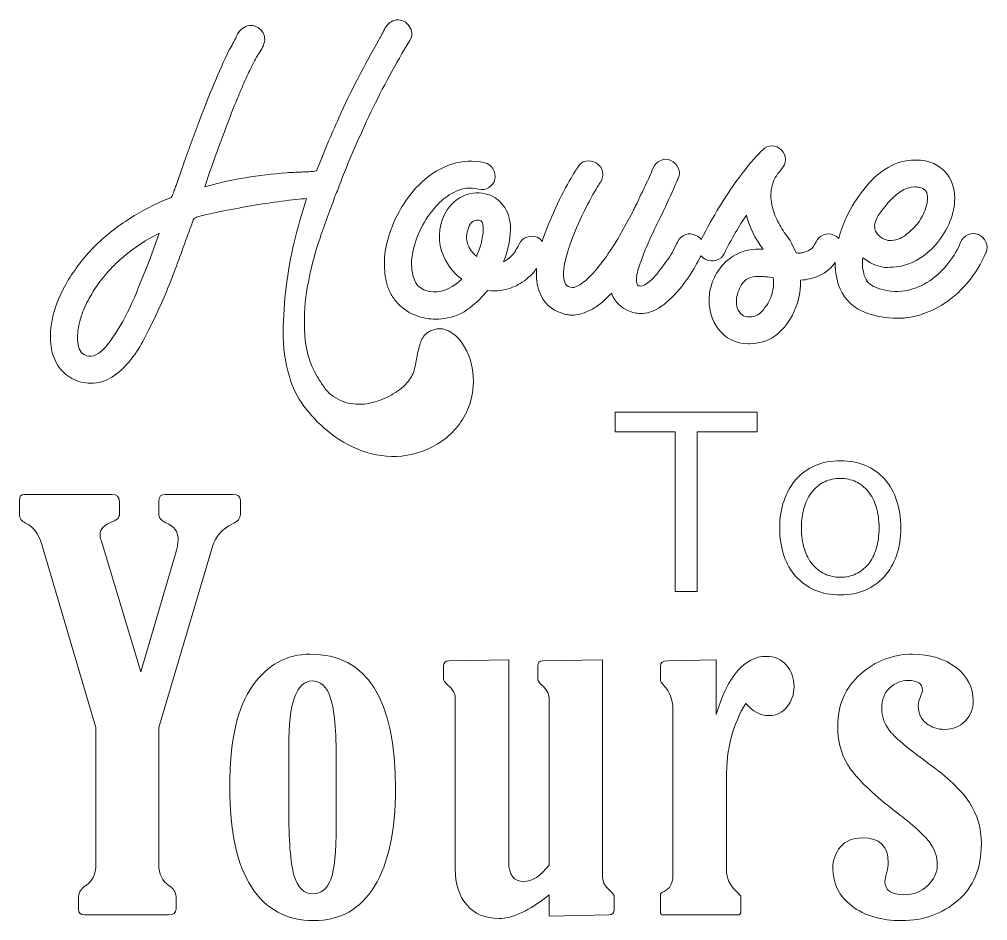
# Model space of a CAD drawing. Header units: inches. Extents: x 1.2 to 13.7, y -15.7 to -1.3.
# Drawn here: x 2.81 to 11.45, y -15.68 to -7.63 of the extents above; entities that cross this region are included whole.
import ezdxf

# ---------------------------------------------------------------- set-up
doc = ezdxf.new("R2010")
doc.units = ezdxf.units.IN
doc.header["$MEASUREMENT"] = 0
doc.layers.add('Layer 1', color=7, linetype='Continuous')

# ---------------------------------------------------------------- blocks, each defined once
blk = doc.blocks.new('block 9')
at = {"layer": 'Layer 1', "lineweight": 0}
for points, knots in [([(6.5812, -11.3939), (6.4716, -11.4697), (6.3518, -11.5144), (6.2218, -11.528), (6.1, -11.5388), (5.9815, -11.5232), (5.8664, -11.4813), (5.7513, -11.4393), (5.6478, -11.379), (5.5558, -11.3005), (5.4772, -11.2356), (5.4081, -11.1625), (5.3486, -11.0812), (5.289, -11), (5.2457, -10.912), (5.2187, -10.8172), (5.1807, -10.6873), (5.1624, -10.5546), (5.1638, -10.4192), (5.1652, -10.2838), (5.174, -10.1512), (5.1902, -10.0212), (5.2065, -9.8832), (5.2302, -9.7491), (5.2613, -9.6192), (5.2924, -9.4892), (5.3297, -9.3593), (5.373, -9.2293), (5.3161, -9.232), (5.2423, -9.2395), (5.1517, -9.2516), (5.0609, -9.2638), (4.9682, -9.278), (4.8735, -9.2943), (4.7787, -9.3105), (4.6873, -9.3275), (4.5993, -9.3451), (4.5113, -9.3627), (4.4416, -9.3796), (4.3902, -9.3958), (4.3766, -9.4013), (4.3685, -9.406), (4.3658, -9.41), (4.3631, -9.4141), (4.359, -9.4229), (4.3536, -9.4364), (4.2994, -9.5881), (4.2446, -9.7383), (4.1891, -9.8872), (4.1336, -10.0362), (4.0707, -10.1824), (4.0003, -10.3258), (3.9732, -10.38), (3.9427, -10.4396), (3.9089, -10.5045), (3.875, -10.5695), (3.8351, -10.6297), (3.7891, -10.6853), (3.743, -10.7407), (3.6916, -10.7868), (3.6348, -10.8234), (3.5779, -10.8599), (3.5143, -10.8782), (3.4439, -10.8782), (3.3843, -10.8782), (3.3288, -10.864), (3.2774, -10.8355), (3.2259, -10.8071), (3.184, -10.7685), (3.1515, -10.7198), (3.119, -10.6656), (3.0987, -10.6081), (3.0906, -10.5472), (3.0824, -10.4863), (3.0824, -10.4246), (3.0906, -10.3624), (3.1122, -10.2324), (3.1562, -10.11), (3.2226, -9.9948), (3.2889, -9.8798), (3.3667, -9.7749), (3.4561, -9.6801), (3.5481, -9.5854), (3.6476, -9.5028), (3.7546, -9.4324), (3.8615, -9.362), (3.9745, -9.2997), (4.0937, -9.2456), (4.1072, -9.2402), (4.1228, -9.2348), (4.1404, -9.2293), (4.158, -9.2239), (4.1695, -9.2145), (4.1749, -9.2009), (4.1803, -9.1846), (4.1857, -9.1691), (4.1912, -9.1542), (4.1966, -9.1393), (4.202, -9.1251), (4.2074, -9.1115), (4.2074, -9.1115), (4.2805, -8.9044), (4.2805, -8.9044), (4.3022, -8.8368), (4.3252, -8.7711), (4.3496, -8.7074), (4.3739, -8.6438), (4.3983, -8.5795), (4.4227, -8.5145), (4.4605, -8.4117), (4.5012, -8.3088), (4.5445, -8.2059), (4.5878, -8.103), (4.6338, -8.0015), (4.6826, -7.9013), (4.7042, -7.8661), (4.7259, -7.8248), (4.7476, -7.7774), (4.7692, -7.7301), (4.8017, -7.6996), (4.845, -7.686), (4.8694, -7.6806), (4.8917, -7.6813), (4.912, -7.6881), (4.9323, -7.6948), (4.9499, -7.7063), (4.9648, -7.7226), (4.9797, -7.7388), (4.9898, -7.7578), (4.9953, -7.7794), (5.0007, -7.8011), (4.9994, -7.8228), (4.9912, -7.8444), (4.9858, -7.8661), (4.9763, -7.8871), (4.9628, -7.9074), (4.9492, -7.9277), (4.937, -7.9473), (4.9263, -7.9663), (4.9127, -7.988), (4.9005, -8.0103), (4.8897, -8.0333), (4.8789, -8.0563), (4.868, -8.0786), (4.8572, -8.1003), (4.8328, -8.1517), (4.8098, -8.2032), (4.7882, -8.2546), (4.7665, -8.3061), (4.7448, -8.3575), (4.7232, -8.4089), (4.6771, -8.5281), (4.6324, -8.6465), (4.5892, -8.7643), (4.5458, -8.8821), (4.5039, -9.0019), (4.4633, -9.1237), (4.5851, -9.0886), (4.7063, -9.0615), (4.8268, -9.0425), (4.9472, -9.0236), (5.0697, -9.0087), (5.1943, -8.9978), (5.2376, -8.9951), (5.2816, -8.9931), (5.3263, -8.9917), (5.371, -8.9904), (5.4163, -8.987), (5.4623, -8.9816), (5.5219, -8.8246), (5.5882, -8.6662), (5.6613, -8.5064), (5.7155, -8.3846), (5.7723, -8.2668), (5.8319, -8.1531), (5.8914, -8.0394), (5.9538, -7.9256), (6.0187, -7.8119), (6.035, -7.7794), (6.0539, -7.7436), (6.0756, -7.7043), (6.0972, -7.6651), (6.1297, -7.6414), (6.1731, -7.6332), (6.2218, -7.6278), (6.2604, -7.6461), (6.2888, -7.6881), (6.3172, -7.7301), (6.3193, -7.7727), (6.2949, -7.816), (6.1676, -8.0245), (6.0519, -8.2377), (5.9477, -8.4556), (5.8434, -8.6736), (5.748, -8.8949), (5.6613, -9.1196), (5.6613, -9.1251), (5.6586, -9.1332), (5.6532, -9.144), (5.6451, -9.1657), (5.637, -9.1853), (5.6289, -9.2029), (5.6207, -9.2205), (5.6139, -9.2402), (5.6085, -9.2618), (5.5571, -9.3918), (5.5104, -9.5231), (5.4684, -9.6557), (5.4264, -9.7884), (5.3946, -9.9238), (5.373, -10.0619), (5.354, -10.1864), (5.3486, -10.315), (5.3568, -10.4477), (5.3649, -10.5803), (5.4014, -10.7035), (5.4664, -10.8172), (5.488, -10.8524), (5.5097, -10.8856), (5.5314, -10.9167), (5.553, -10.9478), (5.5801, -10.9742), (5.6126, -10.9959), (5.6667, -11.0338), (5.7263, -11.0562), (5.7913, -11.063), (5.8563, -11.0697), (5.9199, -11.0636), (5.9822, -11.0447), (6.039, -11.0284), (6.0939, -11.0047), (6.1467, -10.9736), (6.1995, -10.9425), (6.2448, -10.9039), (6.2827, -10.8579), (6.3097, -10.8254), (6.328, -10.7874), (6.3375, -10.7442), (6.347, -10.7008), (6.3558, -10.6575), (6.3639, -10.6142), (6.3721, -10.5709), (6.3828, -10.5316), (6.3964, -10.4964), (6.4099, -10.4612), (6.437, -10.4328), (6.4777, -10.4111), (6.5291, -10.3868), (6.5772, -10.384), (6.6218, -10.403), (6.6665, -10.4219), (6.7051, -10.4503), (6.7376, -10.4883), (6.8052, -10.5749), (6.8452, -10.6724), (6.8574, -10.7807), (6.8696, -10.889), (6.8567, -10.9932), (6.8188, -11.0934), (6.7701, -11.2179), (6.6909, -11.3181), (6.5812, -11.3939)], [0, 0, 0, 0, 1, 1, 1, 2, 2, 2, 3, 3, 3, 4, 4, 4, 5, 5, 5, 6, 6, 6, 7, 7, 7, 8, 8, 8, 9, 9, 9, 10, 10, 10, 11, 11, 11, 12, 12, 12, 13, 13, 13, 14, 14, 14, 15, 15, 15, 16, 16, 16, 17, 17, 17, 18, 18, 18, 19, 19, 19, 20, 20, 20, 21, 21, 21, 22, 22, 22, 23, 23, 23, 24, 24, 24, 25, 25, 25, 26, 26, 26, 27, 27, 27, 28, 28, 28, 29, 29, 29, 30, 30, 30, 31, 31, 31, 32, 32, 32, 33, 33, 33, 34, 34, 34, 35, 35, 35, 36, 36, 36, 37, 37, 37, 38, 38, 38, 39, 39, 39, 40, 40, 40, 41, 41, 41, 42, 42, 42, 43, 43, 43, 44, 44, 44, 45, 45, 45, 46, 46, 46, 47, 47, 47, 48, 48, 48, 49, 49, 49, 50, 50, 50, 51, 51, 51, 52, 52, 52, 53, 53, 53, 54, 54, 54, 55, 55, 55, 56, 56, 56, 57, 57, 57, 58, 58, 58, 59, 59, 59, 60, 60, 60, 61, 61, 61, 62, 62, 62, 63, 63, 63, 64, 64, 64, 65, 65, 65, 66, 66, 66, 67, 67, 67, 68, 68, 68, 69, 69, 69, 70, 70, 70, 71, 71, 71, 72, 72, 72, 73, 73, 73, 74, 74, 74, 75, 75, 75, 76, 76, 76, 77, 77, 77, 78, 78, 78, 79, 79, 79, 80, 80, 80, 81, 81, 81, 82, 82, 82, 83, 83, 83, 84, 84, 84, 85, 85, 85, 86, 86, 86, 87, 87, 87, 87]), ([(4.0571, -9.538), (3.9434, -9.5948), (3.8378, -9.6639), (3.7404, -9.7451), (3.6429, -9.8263), (3.5589, -9.9197), (3.4886, -10.0253), (3.4561, -10.074), (3.427, -10.1248), (3.4013, -10.1776), (3.3755, -10.2304), (3.3559, -10.2866), (3.3424, -10.3462), (3.3369, -10.3651), (3.3328, -10.3874), (3.3302, -10.4132), (3.3275, -10.4389), (3.3268, -10.4653), (3.3282, -10.4924), (3.3295, -10.5194), (3.3342, -10.5452), (3.3424, -10.5695), (3.3505, -10.5939), (3.3653, -10.6115), (3.387, -10.6223), (3.4141, -10.6386), (3.4419, -10.6419), (3.4703, -10.6325), (3.4987, -10.623), (3.5244, -10.6074), (3.5475, -10.5858), (3.5704, -10.5641), (3.5914, -10.5397), (3.6104, -10.5127), (3.6293, -10.4856), (3.6456, -10.4625), (3.6591, -10.4436), (3.7268, -10.3407), (3.7843, -10.2324), (3.8317, -10.1187), (3.8791, -10.005), (3.9258, -9.89), (3.9719, -9.7735), (3.9719, -9.7735), (4.0571, -9.538), (4.0571, -9.538)], [0, 0, 0, 0, 1, 1, 1, 2, 2, 2, 3, 3, 3, 4, 4, 4, 5, 5, 5, 6, 6, 6, 7, 7, 7, 8, 8, 8, 9, 9, 9, 10, 10, 10, 11, 11, 11, 12, 12, 12, 13, 13, 13, 14, 14, 14, 15, 15, 15, 15])]:
    blk.add_open_spline(points, degree=3, knots=knots, dxfattribs=at)
blk = doc.blocks.new('block 10')
at = {"layer": 'Layer 1', "lineweight": 0}
for points, knots in [([(11.4383, -9.6171), (11.4532, -9.6483), (11.4539, -9.6788), (11.4404, -9.7085), (11.397, -9.8087), (11.3409, -9.9001), (11.2718, -9.9827), (11.2028, -10.0653), (11.1249, -10.1323), (11.0383, -10.1837), (10.9381, -10.2433), (10.8338, -10.2798), (10.7256, -10.2933), (10.712, -10.296), (10.6978, -10.2974), (10.6829, -10.2974), (10.668, -10.2974), (10.6538, -10.2974), (10.6403, -10.2974), (10.551, -10.2974), (10.4602, -10.2812), (10.3682, -10.2487), (10.2599, -10.2081), (10.1827, -10.1364), (10.1367, -10.0334), (10.1061, -9.9651), (10.0918, -9.8871), (10.0935, -9.7997), (10.0375, -9.8774), (9.9612, -9.9256), (9.8647, -9.9441), (9.8403, -9.9522), (9.8132, -9.9563), (9.7834, -9.9563), (9.7834, -10.0754), (9.7591, -10.1796), (9.7103, -10.269), (9.667, -10.3502), (9.6155, -10.4125), (9.556, -10.4558), (9.4856, -10.5018), (9.4098, -10.5248), (9.3286, -10.5248), (9.3286, -10.5248), (9.3164, -10.5248), (9.3164, -10.5248), (9.2027, -10.5248), (9.1133, -10.4802), (9.0483, -10.3908), (8.9941, -10.3231), (8.9671, -10.2379), (8.9671, -10.135), (8.9671, -10.0781), (8.9773, -10.0233), (8.9976, -9.9705), (9.0179, -9.9177), (9.0456, -9.871), (9.0808, -9.8304), (9.1187, -9.7844), (9.1661, -9.7478), (9.223, -9.7207), (9.2798, -9.6937), (9.3408, -9.6801), (9.4057, -9.6801), (9.4057, -9.6801), (9.4504, -9.6801), (9.4504, -9.6801), (9.3746, -9.5826), (9.3245, -9.4811), (9.3001, -9.3755), (9.2676, -9.4242), (9.2345, -9.4777), (9.2006, -9.5359), (9.1667, -9.5942), (9.1336, -9.6557), (9.1011, -9.7207), (9.0876, -9.7505), (9.0646, -9.7701), (9.0321, -9.7796), (8.9996, -9.7891), (8.9685, -9.7871), (8.9387, -9.7735), (8.9206, -9.7653), (8.9061, -9.7539), (8.895, -9.7392), (8.8865, -9.7543), (8.8734, -9.7784), (8.8554, -9.8121), (8.8243, -9.8703), (8.783, -9.9333), (8.7316, -10.0009), (8.6991, -10.0416), (8.6672, -10.0775), (8.6361, -10.1086), (8.605, -10.1397), (8.5745, -10.1661), (8.5448, -10.1878), (8.4824, -10.2311), (8.427, -10.2534), (8.3782, -10.2548), (8.3295, -10.2562), (8.2902, -10.2501), (8.2605, -10.2365), (8.1819, -10.2067), (8.1278, -10.1553), (8.098, -10.0822), (8.098, -10.0822), (8.098, -10.074), (8.098, -10.074), (8.098, -10.074), (8.0736, -10.0943), (8.0736, -10.0943), (8.0438, -10.1268), (8.0134, -10.1546), (7.9823, -10.1776), (7.9511, -10.2006), (7.9207, -10.2189), (7.8909, -10.2324), (7.8367, -10.2568), (7.7866, -10.269), (7.7406, -10.269), (7.7271, -10.269), (7.7128, -10.2676), (7.698, -10.2649), (7.6831, -10.2623), (7.6689, -10.2582), (7.6553, -10.2527), (7.5551, -10.223), (7.4874, -10.1593), (7.4523, -10.0619), (7.4289, -10.0029), (7.4202, -9.9328), (7.4263, -9.8516), (7.4041, -9.8837), (7.3803, -9.9105), (7.3549, -9.9319), (7.3034, -9.9752), (7.256, -10.005), (7.2127, -10.0212), (7.145, -10.0483), (7.0706, -10.0578), (6.9893, -10.0497), (6.9676, -10.074), (6.946, -10.0978), (6.9244, -10.1207), (6.9027, -10.1438), (6.8797, -10.1648), (6.8553, -10.1837), (6.7903, -10.2406), (6.7158, -10.2771), (6.632, -10.2933), (6.5995, -10.3015), (6.5642, -10.3055), (6.5264, -10.3055), (6.4722, -10.3055), (6.4167, -10.296), (6.3599, -10.2771), (6.2949, -10.2555), (6.2366, -10.2176), (6.1852, -10.1634), (6.1635, -10.139), (6.1446, -10.1126), (6.1284, -10.0842), (6.1121, -10.0558), (6.0985, -10.024), (6.0877, -9.9888), (6.0742, -9.9319), (6.0674, -9.8696), (6.0674, -9.8019), (6.0674, -9.7343), (6.0783, -9.6625), (6.0999, -9.5867), (6.127, -9.492), (6.1662, -9.4006), (6.2177, -9.3126), (6.2691, -9.2246), (6.33, -9.1481), (6.4005, -9.0831), (6.4844, -9.0046), (6.5744, -8.9505), (6.6705, -8.9206), (6.7666, -8.8909), (6.8635, -8.8868), (6.9609, -8.9085), (6.9934, -8.9139), (7.0184, -8.9315), (7.0361, -8.9613), (7.0536, -8.9911), (7.0597, -9.0222), (7.0543, -9.0547), (7.0462, -9.0872), (7.0279, -9.1122), (6.9995, -9.1298), (6.9711, -9.1474), (6.9406, -9.1521), (6.9081, -9.144), (6.835, -9.1278), (6.7686, -9.1339), (6.7091, -9.1623), (6.6495, -9.1907), (6.6008, -9.2239), (6.5629, -9.2618), (6.5115, -9.3105), (6.4654, -9.3694), (6.4248, -9.4385), (6.3842, -9.5075), (6.3544, -9.5786), (6.3355, -9.6517), (6.33, -9.6653), (6.3239, -9.691), (6.3172, -9.7288), (6.3104, -9.7668), (6.3084, -9.8067), (6.3111, -9.8486), (6.3138, -9.8907), (6.3239, -9.9306), (6.3416, -9.9685), (6.3592, -10.0064), (6.391, -10.0334), (6.437, -10.0497), (6.529, -10.0768), (6.6184, -10.0578), (6.7051, -9.9928), (6.7051, -9.9928), (6.7579, -9.9481), (6.7579, -9.9481), (6.6983, -9.9049), (6.6509, -9.8507), (6.6157, -9.7857), (6.5507, -9.6666), (6.5412, -9.542), (6.5873, -9.4121), (6.617, -9.3308), (6.6658, -9.2686), (6.7335, -9.2252), (6.7633, -9.2063), (6.7964, -9.1927), (6.833, -9.1846), (6.8695, -9.1765), (6.9054, -9.1752), (6.9406, -9.1806), (7.011, -9.1887), (7.0678, -9.2185), (7.1112, -9.2699), (7.1572, -9.3186), (7.1843, -9.3823), (7.1924, -9.4608), (7.1978, -9.5637), (7.1775, -9.6747), (7.1315, -9.7938), (7.1559, -9.783), (7.1795, -9.7654), (7.2026, -9.741), (7.2255, -9.7166), (7.2479, -9.6815), (7.2696, -9.6354), (7.2831, -9.6057), (7.3061, -9.5847), (7.3386, -9.5725), (7.3711, -9.5603), (7.4022, -9.561), (7.432, -9.5745), (7.4506, -9.583), (7.4655, -9.5951), (7.4767, -9.611), (7.5017, -9.5324), (7.5353, -9.4473), (7.5782, -9.3552), (7.6269, -9.2442), (7.6736, -9.1501), (7.7183, -9.0729), (7.763, -8.9958), (7.788, -8.9545), (7.7934, -8.9491), (7.8097, -8.9193), (7.834, -8.901), (7.8665, -8.8942), (7.899, -8.8875), (7.9301, -8.8936), (7.9599, -8.9125), (7.9897, -8.9315), (8.008, -8.9572), (8.0148, -8.9897), (8.0215, -9.0222), (8.0154, -9.0533), (7.9965, -9.0831), (7.9938, -9.0831), (7.9714, -9.1196), (7.9295, -9.1927), (7.8875, -9.2659), (7.8435, -9.3539), (7.7975, -9.4567), (7.7595, -9.5434), (7.7311, -9.6171), (7.7122, -9.6781), (7.6932, -9.739), (7.6803, -9.7898), (7.6736, -9.8304), (7.6668, -9.871), (7.6648, -9.9028), (7.6675, -9.9258), (7.6702, -9.9488), (7.6742, -9.9658), (7.6797, -9.9766), (7.6851, -9.9983), (7.7013, -10.0131), (7.7284, -10.0212), (7.7474, -10.0267), (7.7717, -10.0212), (7.8015, -10.005), (7.8313, -9.9888), (7.8651, -9.9617), (7.9031, -9.9238), (7.987, -9.8399), (8.0763, -9.7166), (8.1711, -9.5542), (8.1711, -9.5542), (8.2848, -9.3471), (8.2848, -9.3471), (8.2902, -9.3336), (8.2956, -9.3214), (8.3011, -9.3105), (8.3065, -9.2997), (8.3133, -9.2876), (8.3214, -9.274), (8.3458, -9.2198), (8.3708, -9.1664), (8.3965, -9.1136), (8.4222, -9.0608), (8.4459, -9.0073), (8.4676, -8.9531), (8.4811, -8.9234), (8.5034, -8.9017), (8.5346, -8.8882), (8.5657, -8.8746), (8.5962, -8.8746), (8.626, -8.8882), (8.6557, -8.9017), (8.6774, -8.9241), (8.691, -8.9552), (8.7045, -8.9863), (8.7045, -9.0168), (8.691, -9.0465), (8.6882, -9.052), (8.6699, -9.094), (8.6361, -9.1724), (8.6022, -9.251), (8.5569, -9.3457), (8.5001, -9.4567), (8.473, -9.5163), (8.4473, -9.5732), (8.4229, -9.6273), (8.3985, -9.6815), (8.3782, -9.7316), (8.362, -9.7776), (8.3349, -9.8507), (8.3207, -9.9028), (8.3193, -9.9339), (8.318, -9.9651), (8.32, -9.9847), (8.3254, -9.9928), (8.3254, -10.0009), (8.3322, -10.0064), (8.3458, -10.0091), (8.3593, -10.0145), (8.3823, -10.0064), (8.4148, -9.9847), (8.4473, -9.9631), (8.4879, -9.9197), (8.5366, -9.8547), (8.5826, -9.7979), (8.6192, -9.7437), (8.6463, -9.6923), (8.6733, -9.6409), (8.6869, -9.6138), (8.6869, -9.6111), (8.7031, -9.5813), (8.7268, -9.561), (8.758, -9.5501), (8.7891, -9.5393), (8.8195, -9.542), (8.8494, -9.5583), (8.8695, -9.5667), (8.8851, -9.5787), (8.8964, -9.5943), (8.9498, -9.4889), (9.0031, -9.3929), (9.0565, -9.3065), (9.1133, -9.2145), (9.1667, -9.1339), (9.2169, -9.0648), (9.267, -8.9958), (9.3109, -8.9396), (9.3489, -8.8963), (9.3868, -8.853), (9.4139, -8.8232), (9.4301, -8.8069), (9.4301, -8.8069), (9.4423, -8.7947), (9.4423, -8.7947), (9.4666, -8.7704), (9.4951, -8.7582), (9.5276, -8.7582), (9.5601, -8.7582), (9.5885, -8.7704), (9.6128, -8.7947), (9.6372, -8.8191), (9.6494, -8.8475), (9.6494, -8.88), (9.6494, -8.9125), (9.6372, -8.941), (9.6128, -8.9653), (9.6128, -8.9653), (9.6088, -8.9694), (9.6088, -8.9694), (9.6088, -8.9721), (9.6081, -8.9734), (9.6068, -8.9734), (9.6054, -8.9734), (9.6047, -8.9748), (9.6047, -8.9775), (9.5668, -9.0181), (9.5418, -9.0628), (9.5296, -9.1115), (9.5174, -9.1603), (9.5154, -9.2104), (9.5235, -9.2618), (9.5316, -9.3133), (9.5472, -9.3633), (9.5702, -9.4121), (9.5932, -9.4608), (9.6196, -9.5055), (9.6494, -9.5461), (9.671, -9.5704), (9.6886, -9.5968), (9.7022, -9.6253), (9.7157, -9.6537), (9.7292, -9.6828), (9.7428, -9.7126), (9.7563, -9.7153), (9.7685, -9.716), (9.7794, -9.7146), (9.7901, -9.7133), (9.8023, -9.7113), (9.8159, -9.7085), (9.8322, -9.7031), (9.8497, -9.695), (9.8687, -9.6842), (9.8876, -9.6734), (9.9053, -9.6503), (9.9215, -9.6151), (9.935, -9.5854), (9.9574, -9.5644), (9.9885, -9.5522), (10.0196, -9.54), (10.0501, -9.5407), (10.0799, -9.5542), (10.0983, -9.5619), (10.1132, -9.5725), (10.1246, -9.5859), (10.1413, -9.5215), (10.1642, -9.4575), (10.1936, -9.3938), (10.2342, -9.3058), (10.2856, -9.2239), (10.3479, -9.1481), (10.486, -8.9721), (10.6376, -8.8841), (10.8027, -8.8841), (10.8731, -8.8841), (10.93, -8.8949), (10.9733, -8.9166), (11.0166, -8.9383), (11.0491, -8.9613), (11.0708, -8.9856), (11.1303, -9.0506), (11.1601, -9.1305), (11.1601, -9.2252), (11.1601, -9.293), (11.1459, -9.362), (11.1175, -9.4324), (11.0891, -9.5028), (11.0491, -9.5691), (10.9977, -9.6314), (10.9408, -9.6963), (10.8799, -9.7465), (10.8149, -9.7816), (10.7418, -9.8222), (10.6633, -9.8426), (10.5794, -9.8426), (10.5279, -9.848), (10.4711, -9.8344), (10.4088, -9.8019), (10.4088, -9.8019), (10.3398, -9.7573), (10.3398, -9.7573), (10.3343, -9.7871), (10.3337, -9.8155), (10.3377, -9.8426), (10.3418, -9.8696), (10.3465, -9.894), (10.352, -9.9156), (10.3709, -9.9671), (10.4047, -10.0023), (10.4535, -10.0212), (10.5482, -10.0565), (10.6362, -10.0666), (10.7175, -10.0517), (10.7987, -10.0369), (10.8718, -10.007), (10.9368, -9.9624), (11.0017, -9.9177), (11.0579, -9.8643), (11.1053, -9.8019), (11.1527, -9.7397), (11.1886, -9.6788), (11.2129, -9.6192), (11.2265, -9.5894), (11.2481, -9.5671), (11.2779, -9.5522), (11.3077, -9.5373), (11.3388, -9.5366), (11.3713, -9.5501), (11.4011, -9.5637), (11.4234, -9.5861), (11.4383, -9.6171)], [0, 0, 0, 0, 1, 1, 1, 2, 2, 2, 3, 3, 3, 4, 4, 4, 5, 5, 5, 6, 6, 6, 7, 7, 7, 8, 8, 8, 9, 9, 9, 10, 10, 10, 11, 11, 11, 12, 12, 12, 13, 13, 13, 14, 14, 14, 15, 15, 15, 16, 16, 16, 17, 17, 17, 18, 18, 18, 19, 19, 19, 20, 20, 20, 21, 21, 21, 22, 22, 22, 23, 23, 23, 24, 24, 24, 25, 25, 25, 26, 26, 26, 27, 27, 27, 28, 28, 28, 29, 29, 29, 30, 30, 30, 31, 31, 31, 32, 32, 32, 33, 33, 33, 34, 34, 34, 35, 35, 35, 36, 36, 36, 37, 37, 37, 38, 38, 38, 39, 39, 39, 40, 40, 40, 41, 41, 41, 42, 42, 42, 43, 43, 43, 44, 44, 44, 45, 45, 45, 46, 46, 46, 47, 47, 47, 48, 48, 48, 49, 49, 49, 50, 50, 50, 51, 51, 51, 52, 52, 52, 53, 53, 53, 54, 54, 54, 55, 55, 55, 56, 56, 56, 57, 57, 57, 58, 58, 58, 59, 59, 59, 60, 60, 60, 61, 61, 61, 62, 62, 62, 63, 63, 63, 64, 64, 64, 65, 65, 65, 66, 66, 66, 67, 67, 67, 68, 68, 68, 69, 69, 69, 70, 70, 70, 71, 71, 71, 72, 72, 72, 73, 73, 73, 74, 74, 74, 75, 75, 75, 76, 76, 76, 77, 77, 77, 78, 78, 78, 79, 79, 79, 80, 80, 80, 81, 81, 81, 82, 82, 82, 83, 83, 83, 84, 84, 84, 85, 85, 85, 86, 86, 86, 87, 87, 87, 88, 88, 88, 89, 89, 89, 90, 90, 90, 91, 91, 91, 92, 92, 92, 93, 93, 93, 94, 94, 94, 95, 95, 95, 96, 96, 96, 97, 97, 97, 98, 98, 98, 99, 99, 99, 100, 100, 100, 101, 101, 101, 102, 102, 102, 103, 103, 103, 104, 104, 104, 105, 105, 105, 106, 106, 106, 107, 107, 107, 108, 108, 108, 109, 109, 109, 110, 110, 110, 111, 111, 111, 112, 112, 112, 113, 113, 113, 114, 114, 114, 115, 115, 115, 116, 116, 116, 117, 117, 117, 118, 118, 118, 119, 119, 119, 120, 120, 120, 121, 121, 121, 122, 122, 122, 123, 123, 123, 124, 124, 124, 125, 125, 125, 126, 126, 126, 127, 127, 127, 128, 128, 128, 129, 129, 129, 130, 130, 130, 131, 131, 131, 132, 132, 132, 133, 133, 133, 134, 134, 134, 135, 135, 135, 136, 136, 136, 137, 137, 137, 138, 138, 138, 139, 139, 139, 140, 140, 140, 141, 141, 141, 142, 142, 142, 143, 143, 143, 144, 144, 144, 145, 145, 145, 146, 146, 146, 147, 147, 147, 148, 148, 148, 149, 149, 149, 150, 150, 150, 151, 151, 151, 152, 152, 152, 153, 153, 153, 154, 154, 154, 155, 155, 155, 156, 156, 156, 157, 157, 157, 158, 158, 158, 159, 159, 159, 160, 160, 160, 161, 161, 161, 162, 162, 162, 163, 163, 163, 164, 164, 164, 165, 165, 165, 166, 166, 166, 167, 167, 167, 168, 168, 168, 169, 169, 169, 170, 170, 170, 171, 171, 171, 172, 172, 172, 173, 173, 173, 174, 174, 174, 175, 175, 175, 175]), ([(10.4454, -9.4852), (10.448, -9.5041), (10.4521, -9.519), (10.4575, -9.5298), (10.4738, -9.5542), (10.4941, -9.5725), (10.5185, -9.5847), (10.5428, -9.5968), (10.5604, -9.6029), (10.5713, -9.6029), (10.5713, -9.6029), (10.5753, -9.6029), (10.5753, -9.6029), (10.6322, -9.6029), (10.6802, -9.5874), (10.7195, -9.5562), (10.7587, -9.5251), (10.7892, -9.4973), (10.8109, -9.473), (10.8434, -9.4351), (10.8691, -9.3938), (10.888, -9.3491), (10.907, -9.3044), (10.9165, -9.2632), (10.9165, -9.2252), (10.9165, -9.2117), (10.9151, -9.1982), (10.9124, -9.1846), (10.9097, -9.1711), (10.9043, -9.1603), (10.8962, -9.1521), (10.8826, -9.1413), (10.867, -9.1339), (10.8495, -9.1298), (10.8318, -9.1257), (10.8163, -9.1237), (10.8027, -9.1237), (10.7188, -9.1237), (10.6294, -9.1833), (10.5347, -9.3024), (10.513, -9.3295), (10.4914, -9.3593), (10.4697, -9.3918), (10.4697, -9.3945), (10.467, -9.4013), (10.4616, -9.4121), (10.448, -9.4419), (10.4426, -9.4663), (10.4454, -9.4852)], [0, 0, 0, 0, 1, 1, 1, 2, 2, 2, 3, 3, 3, 4, 4, 4, 5, 5, 5, 6, 6, 6, 7, 7, 7, 8, 8, 8, 9, 9, 9, 10, 10, 10, 11, 11, 11, 12, 12, 12, 13, 13, 13, 14, 14, 14, 15, 15, 15, 16, 16, 16, 16]), ([(6.9487, -9.4811), (6.9487, -9.4459), (6.9366, -9.4256), (6.9122, -9.4202), (6.9122, -9.4202), (6.9041, -9.4202), (6.9041, -9.4202), (6.8905, -9.4202), (6.8749, -9.4249), (6.8574, -9.4344), (6.8397, -9.4439), (6.8269, -9.4635), (6.8188, -9.4933), (6.7971, -9.542), (6.7944, -9.5887), (6.8107, -9.6334), (6.8269, -9.6781), (6.8539, -9.7153), (6.8919, -9.7451), (6.8919, -9.7451), (6.8919, -9.737), (6.8919, -9.737), (6.9135, -9.691), (6.9291, -9.645), (6.9386, -9.5989), (6.948, -9.5529), (6.9514, -9.5136), (6.9487, -9.4811)], [0, 0, 0, 0, 1, 1, 1, 2, 2, 2, 3, 3, 3, 4, 4, 4, 5, 5, 5, 6, 6, 6, 7, 7, 7, 8, 8, 8, 9, 9, 9, 9]), ([(9.5398, -9.936), (9.4937, -9.9278), (9.449, -9.9238), (9.4057, -9.9238), (9.3353, -9.9238), (9.2859, -9.9481), (9.2575, -9.9969), (9.2291, -10.0456), (9.2135, -10.0917), (9.2108, -10.135), (9.2108, -10.1458), (9.2114, -10.1593), (9.2128, -10.1756), (9.2142, -10.1918), (9.2189, -10.2081), (9.227, -10.2243), (9.2352, -10.2406), (9.2466, -10.2548), (9.2616, -10.267), (9.2764, -10.2791), (9.2974, -10.2852), (9.3245, -10.2852), (9.3245, -10.2852), (9.3286, -10.2852), (9.3286, -10.2852), (9.3746, -10.2852), (9.4104, -10.2697), (9.4362, -10.2385), (9.4619, -10.2074), (9.4815, -10.181), (9.4951, -10.1593), (9.5113, -10.1296), (9.5241, -10.0957), (9.5337, -10.0578), (9.5431, -10.0199), (9.5451, -9.9793), (9.5398, -9.936)], [0, 0, 0, 0, 1, 1, 1, 2, 2, 2, 3, 3, 3, 4, 4, 4, 5, 5, 5, 6, 6, 6, 7, 7, 7, 8, 8, 8, 9, 9, 9, 10, 10, 10, 11, 11, 11, 12, 12, 12, 12])]:
    blk.add_open_spline(points, degree=3, knots=knots, dxfattribs=at)
blk = doc.blocks.new('block 11')
at = {"layer": 'Layer 1', "lineweight": 0}
for points in [[(10.1391, -12.7687), (10.0544, -12.7687), (9.9787, -12.7543), (9.9119, -12.7256), (9.8452, -12.6968), (9.7885, -12.6562), (9.7417, -12.6039), (9.695, -12.5516), (9.6592, -12.4886), (9.6344, -12.4151), (9.6096, -12.3416), (9.5973, -12.2601), (9.5973, -12.1705), (9.5973, -12.0802), (9.61, -11.9983), (9.6356, -11.9248), (9.6612, -11.8513), (9.6974, -11.7881), (9.7441, -11.7354), (9.7909, -11.6826), (9.8476, -11.6419), (9.9143, -11.6131), (9.9811, -11.5843), (10.0556, -11.5699), (10.1379, -11.5699), (10.2218, -11.5699), (10.2973, -11.5843), (10.3645, -11.6131), (10.4316, -11.6419), (10.4883, -11.6826), (10.5347, -11.7354), (10.5811, -11.7881), (10.6166, -11.8513), (10.6414, -11.9248), (10.6662, -11.9983), (10.6786, -12.0802), (10.6786, -12.1705), (10.6786, -12.2601), (10.6658, -12.3416), (10.6402, -12.4151), (10.6146, -12.4886), (10.5785, -12.5516), (10.5317, -12.6039), (10.485, -12.6562), (10.4284, -12.6968), (10.3621, -12.7256), (10.2957, -12.7543), (10.2214, -12.7687), (10.1391, -12.7687)], [(10.0001, -12.5811), (10.0424, -12.6007), (10.0888, -12.6105), (10.1391, -12.6105), (10.1895, -12.6105), (10.2356, -12.6007), (10.2776, -12.5811), (10.3195, -12.5615), (10.3559, -12.533), (10.3867, -12.4954), (10.4174, -12.4578), (10.4414, -12.4117), (10.4586, -12.3569), (10.4758, -12.3022), (10.4844, -12.2401), (10.4844, -12.1705), (10.4844, -12.1002), (10.4758, -12.0377), (10.4586, -11.9829), (10.4414, -11.9282), (10.4174, -11.8818), (10.3867, -11.8439), (10.3559, -11.8059), (10.3193, -11.7771), (10.277, -11.7575), (10.2346, -11.738), (10.1883, -11.7282), (10.1379, -11.7282), (10.0876, -11.7282), (10.0412, -11.738), (9.9988, -11.7575), (9.9565, -11.7771), (9.9199, -11.8059), (9.8892, -11.8439), (9.8584, -11.8818), (9.8344, -11.9282), (9.8172, -11.9829), (9.8, -12.0377), (9.7915, -12.1002), (9.7915, -12.1705), (9.7915, -12.2401), (9.8, -12.3022), (9.8172, -12.3569), (9.8344, -12.4117), (9.8586, -12.4578), (9.8898, -12.4954), (9.9209, -12.533), (9.9577, -12.5615), (10.0001, -12.5811)]]:
    blk.add_open_spline(points, degree=3, knots=[0, 0, 0, 0, 1, 1, 1, 2, 2, 2, 3, 3, 3, 4, 4, 4, 5, 5, 5, 6, 6, 6, 7, 7, 7, 8, 8, 8, 9, 9, 9, 10, 10, 10, 11, 11, 11, 12, 12, 12, 13, 13, 13, 14, 14, 14, 15, 15, 15, 16, 16, 16, 16], dxfattribs=at)
blk = doc.blocks.new('block 12')
at = {"layer": 'Layer 1', "lineweight": 0}
for points, knots in [([(6.1669, -14.4986), (6.1669, -14.8755), (6.1041, -15.1663), (5.9785, -15.3708), (5.8528, -15.5753), (5.6717, -15.6776), (5.4349, -15.6776), (5.1949, -15.6776), (5.0101, -15.5774), (4.8804, -15.3768), (4.7508, -15.1763), (4.686, -14.8788), (4.686, -14.4841), (4.686, -14.0719), (4.7536, -13.7711), (4.8889, -13.5818), (5.0242, -13.3926), (5.1957, -13.2979), (5.4035, -13.2979), (5.9124, -13.2979), (6.1669, -13.6982), (6.1669, -14.4986)], [0, 0, 0, 0, 1, 1, 1, 2, 2, 2, 3, 3, 3, 4, 4, 4, 5, 5, 5, 6, 6, 6, 7, 7, 7, 7]), ([(5.6378, -14.2571), (5.6378, -13.9816), (5.6209, -13.7928), (5.5871, -13.6905), (5.5533, -13.5883), (5.4985, -13.5371), (5.4228, -13.5371), (5.2827, -13.5371), (5.2126, -13.732), (5.2126, -14.1218), (5.2126, -14.1218), (5.2126, -14.6678), (5.2126, -14.6678), (5.2126, -14.9577), (5.2283, -15.1586), (5.2597, -15.2705), (5.2911, -15.3825), (5.3487, -15.4384), (5.4325, -15.4384), (5.5033, -15.4384), (5.5553, -15.3954), (5.5883, -15.3092), (5.6213, -15.223), (5.6378, -15.064), (5.6378, -14.832), (5.6378, -14.832), (5.6378, -14.2571), (5.6378, -14.2571)], [0, 0, 0, 0, 1, 1, 1, 2, 2, 2, 3, 3, 3, 4, 4, 4, 5, 5, 5, 6, 6, 6, 7, 7, 7, 8, 8, 8, 9, 9, 9, 9])]:
    blk.add_open_spline(points, degree=3, knots=knots, dxfattribs=at)

msp = doc.modelspace()

# ---------------------------------------------------------------- linework, layer by layer
at = {"layer": 'Layer 1', "lineweight": 0}
msp.add_lwpolyline([(8.859, -12.7388), (8.859, -11.311), (9.3949, -11.311), (9.3949, -11.1348), (8.1277, -11.1348), (8.1277, -11.311), (8.6636, -11.311), (8.6636, -12.7388), (8.859, -12.7388)], dxfattribs=at)
for points, knots in [([(4.7816, -12.0489), (4.7816, -12.0489), (4.7816, -11.9233), (4.7816, -11.9233), (4.7816, -11.8879), (4.7583, -11.8701), (4.7118, -11.8701), (4.7118, -11.8701), (4.1098, -11.8701), (4.1098, -11.8701), (4.0729, -11.8701), (4.0544, -11.8887), (4.0544, -11.9257), (4.0544, -11.9257), (4.0544, -12.0539), (4.0544, -12.0539), (4.0544, -12.0829), (4.0752, -12.1063), (4.1169, -12.124), (4.189, -12.1563), (4.2251, -12.203), (4.2251, -12.2643), (4.2251, -12.3014), (4.2194, -12.3401), (4.2082, -12.3803), (4.2082, -12.3803), (3.8914, -13.455), (3.8914, -13.455), (3.8914, -13.455), (3.5378, -12.2807), (3.5378, -12.2807), (3.5314, -12.2614), (3.5281, -12.2437), (3.5281, -12.2276), (3.5281, -12.1793), (3.5635, -12.1423), (3.6342, -12.1165), (3.6792, -12.1004), (3.7017, -12.0779), (3.7017, -12.0489), (3.7017, -12.0489), (3.7017, -11.9329), (3.7017, -11.9329), (3.7017, -11.8911), (3.6791, -11.8701), (3.6341, -11.8701), (3.6341, -11.8701), (2.8537, -11.8701), (2.8537, -11.8701), (2.8231, -11.8701), (2.8078, -11.8879), (2.8078, -11.9233), (2.8078, -11.9233), (2.8078, -12.0441), (2.8078, -12.0441), (2.8078, -12.0827), (2.8263, -12.1101), (2.8634, -12.1262), (2.9294, -12.1568), (2.9777, -12.2204), (3.0083, -12.3171), (3.0083, -12.3171), (3.4915, -13.952), (3.4915, -13.952), (3.4915, -13.952), (3.4915, -15.1773), (3.4915, -15.1773), (3.4915, -15.2595), (3.4609, -15.3223), (3.3997, -15.3658), (3.3578, -15.3949), (3.3369, -15.4271), (3.3369, -15.4625), (3.3369, -15.4625), (3.3369, -15.5761), (3.3369, -15.5761), (3.3369, -15.61), (3.3546, -15.6269), (3.3901, -15.6269), (3.3901, -15.6269), (4.1438, -15.6269), (4.1438, -15.6269), (4.1857, -15.6269), (4.2066, -15.6084), (4.2066, -15.5713), (4.2066, -15.5713), (4.2066, -15.4626), (4.2066, -15.4626), (4.2066, -15.4256), (4.1865, -15.3934), (4.1462, -15.366), (4.0834, -15.3241), (4.052, -15.2613), (4.052, -15.1775), (4.052, -15.1775), (4.052, -13.9528), (4.052, -13.9528), (4.052, -13.9528), (4.5328, -12.3364), (4.5328, -12.3364), (4.5602, -12.2462), (4.6198, -12.1786), (4.7116, -12.1335), (4.7583, -12.1125), (4.7816, -12.0844), (4.7816, -12.0489)], [0, 0, 0, 0, 1, 1, 1, 2, 2, 2, 3, 3, 3, 4, 4, 4, 5, 5, 5, 6, 6, 6, 7, 7, 7, 8, 8, 8, 9, 9, 9, 10, 10, 10, 11, 11, 11, 12, 12, 12, 13, 13, 13, 14, 14, 14, 15, 15, 15, 16, 16, 16, 17, 17, 17, 18, 18, 18, 19, 19, 19, 20, 20, 20, 21, 21, 21, 22, 22, 22, 23, 23, 23, 24, 24, 24, 25, 25, 25, 26, 26, 26, 27, 27, 27, 28, 28, 28, 29, 29, 29, 30, 30, 30, 31, 31, 31, 32, 32, 32, 33, 33, 33, 34, 34, 34, 35, 35, 35, 35]), ([(10.9171, -14.2667), (10.7319, -14.133), (10.6175, -14.036), (10.574, -13.9756), (10.5305, -13.9152), (10.5088, -13.8512), (10.5088, -13.7835), (10.5088, -13.7046), (10.5326, -13.643), (10.5802, -13.5987), (10.6277, -13.5544), (10.6822, -13.5323), (10.7435, -13.5323), (10.829, -13.5323), (10.8718, -13.5605), (10.8718, -13.6168), (10.8718, -13.6281), (10.8669, -13.645), (10.8571, -13.6676), (10.8423, -13.7014), (10.8349, -13.732), (10.8349, -13.7594), (10.8349, -13.827), (10.8587, -13.879), (10.9062, -13.9152), (10.9537, -13.9514), (11.0081, -13.9696), (11.0693, -13.9696), (11.145, -13.9696), (11.2066, -13.9446), (11.2541, -13.8947), (11.3016, -13.8448), (11.3254, -13.7852), (11.3254, -13.7159), (11.3254, -13.5951), (11.2742, -13.4952), (11.172, -13.4163), (11.0697, -13.3374), (10.9396, -13.2979), (10.7818, -13.2979), (10.6079, -13.2979), (10.4532, -13.3575), (10.3179, -13.4767), (10.1826, -13.5959), (10.115, -13.7513), (10.115, -13.943), (10.115, -14.0928), (10.1544, -14.2212), (10.2334, -14.3283), (10.3123, -14.4355), (10.4484, -14.5631), (10.6417, -14.7112), (10.785, -14.8208), (10.8812, -14.9073), (10.9304, -14.9709), (10.9795, -15.0346), (11.0041, -15.1042), (11.0041, -15.1799), (11.0041, -15.2492), (10.9758, -15.3108), (10.9194, -15.3647), (10.8629, -15.4187), (10.792, -15.4457), (10.7065, -15.4457), (10.5936, -15.4457), (10.5372, -15.4062), (10.5372, -15.3273), (10.5372, -15.3128), (10.5421, -15.2879), (10.552, -15.2524), (10.5618, -15.2137), (10.5668, -15.1823), (10.5668, -15.1582), (10.5668, -15.0116), (10.4895, -14.9383), (10.3349, -14.9383), (10.2495, -14.9383), (10.1842, -14.9653), (10.1392, -15.0193), (10.094, -15.0733), (10.0715, -15.1373), (10.0715, -15.2113), (10.0715, -15.3466), (10.1283, -15.4582), (10.2418, -15.5459), (10.3554, -15.6337), (10.504, -15.6776), (10.6876, -15.6776), (10.8808, -15.6776), (11.0475, -15.6176), (11.1877, -15.4976), (11.3278, -15.3777), (11.3979, -15.2089), (11.3979, -14.9915), (11.3979, -14.8546), (11.3624, -14.7318), (11.2916, -14.6231), (11.2207, -14.5143), (11.0959, -14.3956), (10.9171, -14.2667)], [0, 0, 0, 0, 1, 1, 1, 2, 2, 2, 3, 3, 3, 4, 4, 4, 5, 5, 5, 6, 6, 6, 7, 7, 7, 8, 8, 8, 9, 9, 9, 10, 10, 10, 11, 11, 11, 12, 12, 12, 13, 13, 13, 14, 14, 14, 15, 15, 15, 16, 16, 16, 17, 17, 17, 18, 18, 18, 19, 19, 19, 20, 20, 20, 21, 21, 21, 22, 22, 22, 23, 23, 23, 24, 24, 24, 25, 25, 25, 26, 26, 26, 27, 27, 27, 28, 28, 28, 29, 29, 29, 30, 30, 30, 31, 31, 31, 32, 32, 32, 33, 33, 33, 33]), ([(8.0813, -15.4094), (8.0378, -15.3709), (8.0161, -15.3323), (8.0161, -15.2937), (8.0161, -15.2937), (8.0161, -13.3487), (8.0161, -13.3487), (8.0161, -13.3487), (7.4821, -13.3583), (7.4821, -13.3583), (7.4515, -13.3583), (7.4362, -13.3728), (7.4362, -13.4018), (7.4362, -13.4018), (7.4362, -13.5202), (7.4362, -13.5202), (7.4362, -13.5331), (7.4483, -13.5508), (7.4725, -13.5734), (7.516, -13.612), (7.5377, -13.6499), (7.5377, -13.6869), (7.5377, -13.6869), (7.5377, -15.1823), (7.5377, -15.1823), (7.4636, -15.279), (7.3879, -15.3273), (7.3106, -15.3273), (7.222, -15.3273), (7.1777, -15.2693), (7.1777, -15.1533), (7.1777, -15.1533), (7.1777, -13.3487), (7.1777, -13.3487), (7.1777, -13.3487), (6.6438, -13.3583), (6.6438, -13.3583), (6.6116, -13.3583), (6.5955, -13.3728), (6.5955, -13.4018), (6.5955, -13.4018), (6.5955, -13.5202), (6.5955, -13.5202), (6.5955, -13.5331), (6.6084, -13.5508), (6.6342, -13.5734), (6.6776, -13.612), (6.6994, -13.6499), (6.6994, -13.6869), (6.6994, -13.6869), (6.6994, -15.2162), (6.6994, -15.2162), (6.6994, -15.3483), (6.7336, -15.455), (6.8021, -15.5363), (6.8705, -15.6176), (6.9667, -15.6583), (7.0908, -15.6583), (7.2148, -15.6583), (7.3638, -15.5882), (7.5377, -15.4481), (7.5377, -15.4481), (7.5377, -15.6365), (7.5377, -15.6365), (7.5377, -15.6365), (8.0716, -15.6269), (8.0716, -15.6269), (8.1038, -15.6252), (8.12, -15.6098), (8.12, -15.5804), (8.12, -15.5804), (8.12, -15.4632), (8.12, -15.4632), (8.12, -15.4502), (8.107, -15.4322), (8.0813, -15.4094)], [0, 0, 0, 0, 1, 1, 1, 2, 2, 2, 3, 3, 3, 4, 4, 4, 5, 5, 5, 6, 6, 6, 7, 7, 7, 8, 8, 8, 9, 9, 9, 10, 10, 10, 11, 11, 11, 12, 12, 12, 13, 13, 13, 14, 14, 14, 15, 15, 15, 16, 16, 16, 17, 17, 17, 18, 18, 18, 19, 19, 19, 20, 20, 20, 21, 21, 21, 22, 22, 22, 23, 23, 23, 24, 24, 24, 25, 25, 25, 25]), ([(9.4762, -13.3173), (9.2845, -13.3173), (9.1356, -13.4904), (9.0293, -13.8367), (9.0293, -13.8367), (9.0293, -13.3487), (9.0293, -13.3487), (9.0293, -13.3487), (8.5993, -13.3559), (8.5993, -13.3559), (8.5541, -13.3575), (8.5316, -13.3744), (8.5316, -13.4066), (8.5316, -13.4066), (8.5316, -13.525), (8.5316, -13.525), (8.5316, -13.5379), (8.5421, -13.5556), (8.563, -13.5782), (8.6162, -13.6329), (8.6427, -13.703), (8.6427, -13.7884), (8.6427, -13.7884), (8.6427, -15.279), (8.6427, -15.279), (8.6427, -15.3466), (8.617, -15.3925), (8.5654, -15.4167), (8.5429, -15.4264), (8.5316, -15.4384), (8.5316, -15.4529), (8.5316, -15.4529), (8.5316, -15.6027), (8.5316, -15.6027), (8.5316, -15.6188), (8.5413, -15.6269), (8.5606, -15.6269), (8.5606, -15.6269), (9.2201, -15.6269), (9.2201, -15.6269), (9.2411, -15.6269), (9.2515, -15.6148), (9.2515, -15.5906), (9.2515, -15.5906), (9.2515, -15.4698), (9.2515, -15.4698), (9.2515, -15.4586), (9.2386, -15.4417), (9.2129, -15.4191), (9.1517, -15.3611), (9.1211, -15.2959), (9.1211, -15.2233), (9.1211, -15.2233), (9.1211, -14.4016), (9.1211, -14.4016), (9.1211, -14.1439), (9.1791, -13.9223), (9.295, -13.737), (9.3562, -13.8099), (9.4239, -13.8463), (9.498, -13.8463), (9.5656, -13.8463), (9.6203, -13.821), (9.6623, -13.7702), (9.7041, -13.7195), (9.7251, -13.6579), (9.7251, -13.5854), (9.7251, -13.5129), (9.7029, -13.4501), (9.6586, -13.397), (9.6143, -13.3438), (9.5535, -13.3173), (9.4762, -13.3173)], [0, 0, 0, 0, 1, 1, 1, 2, 2, 2, 3, 3, 3, 4, 4, 4, 5, 5, 5, 6, 6, 6, 7, 7, 7, 8, 8, 8, 9, 9, 9, 10, 10, 10, 11, 11, 11, 12, 12, 12, 13, 13, 13, 14, 14, 14, 15, 15, 15, 16, 16, 16, 17, 17, 17, 18, 18, 18, 19, 19, 19, 20, 20, 20, 21, 21, 21, 22, 22, 22, 23, 23, 23, 24, 24, 24, 24])]:
    msp.add_open_spline(points, degree=3, knots=knots, dxfattribs=at)

# ---------------------------------------------------------------- block references
at = {"layer": 'Layer 1'}
for name in ['block 9', 'block 10', 'block 11', 'block 12']:
    msp.add_blockref(name, (0, 0), dxfattribs=at)

doc.saveas('drawing.dxf')
